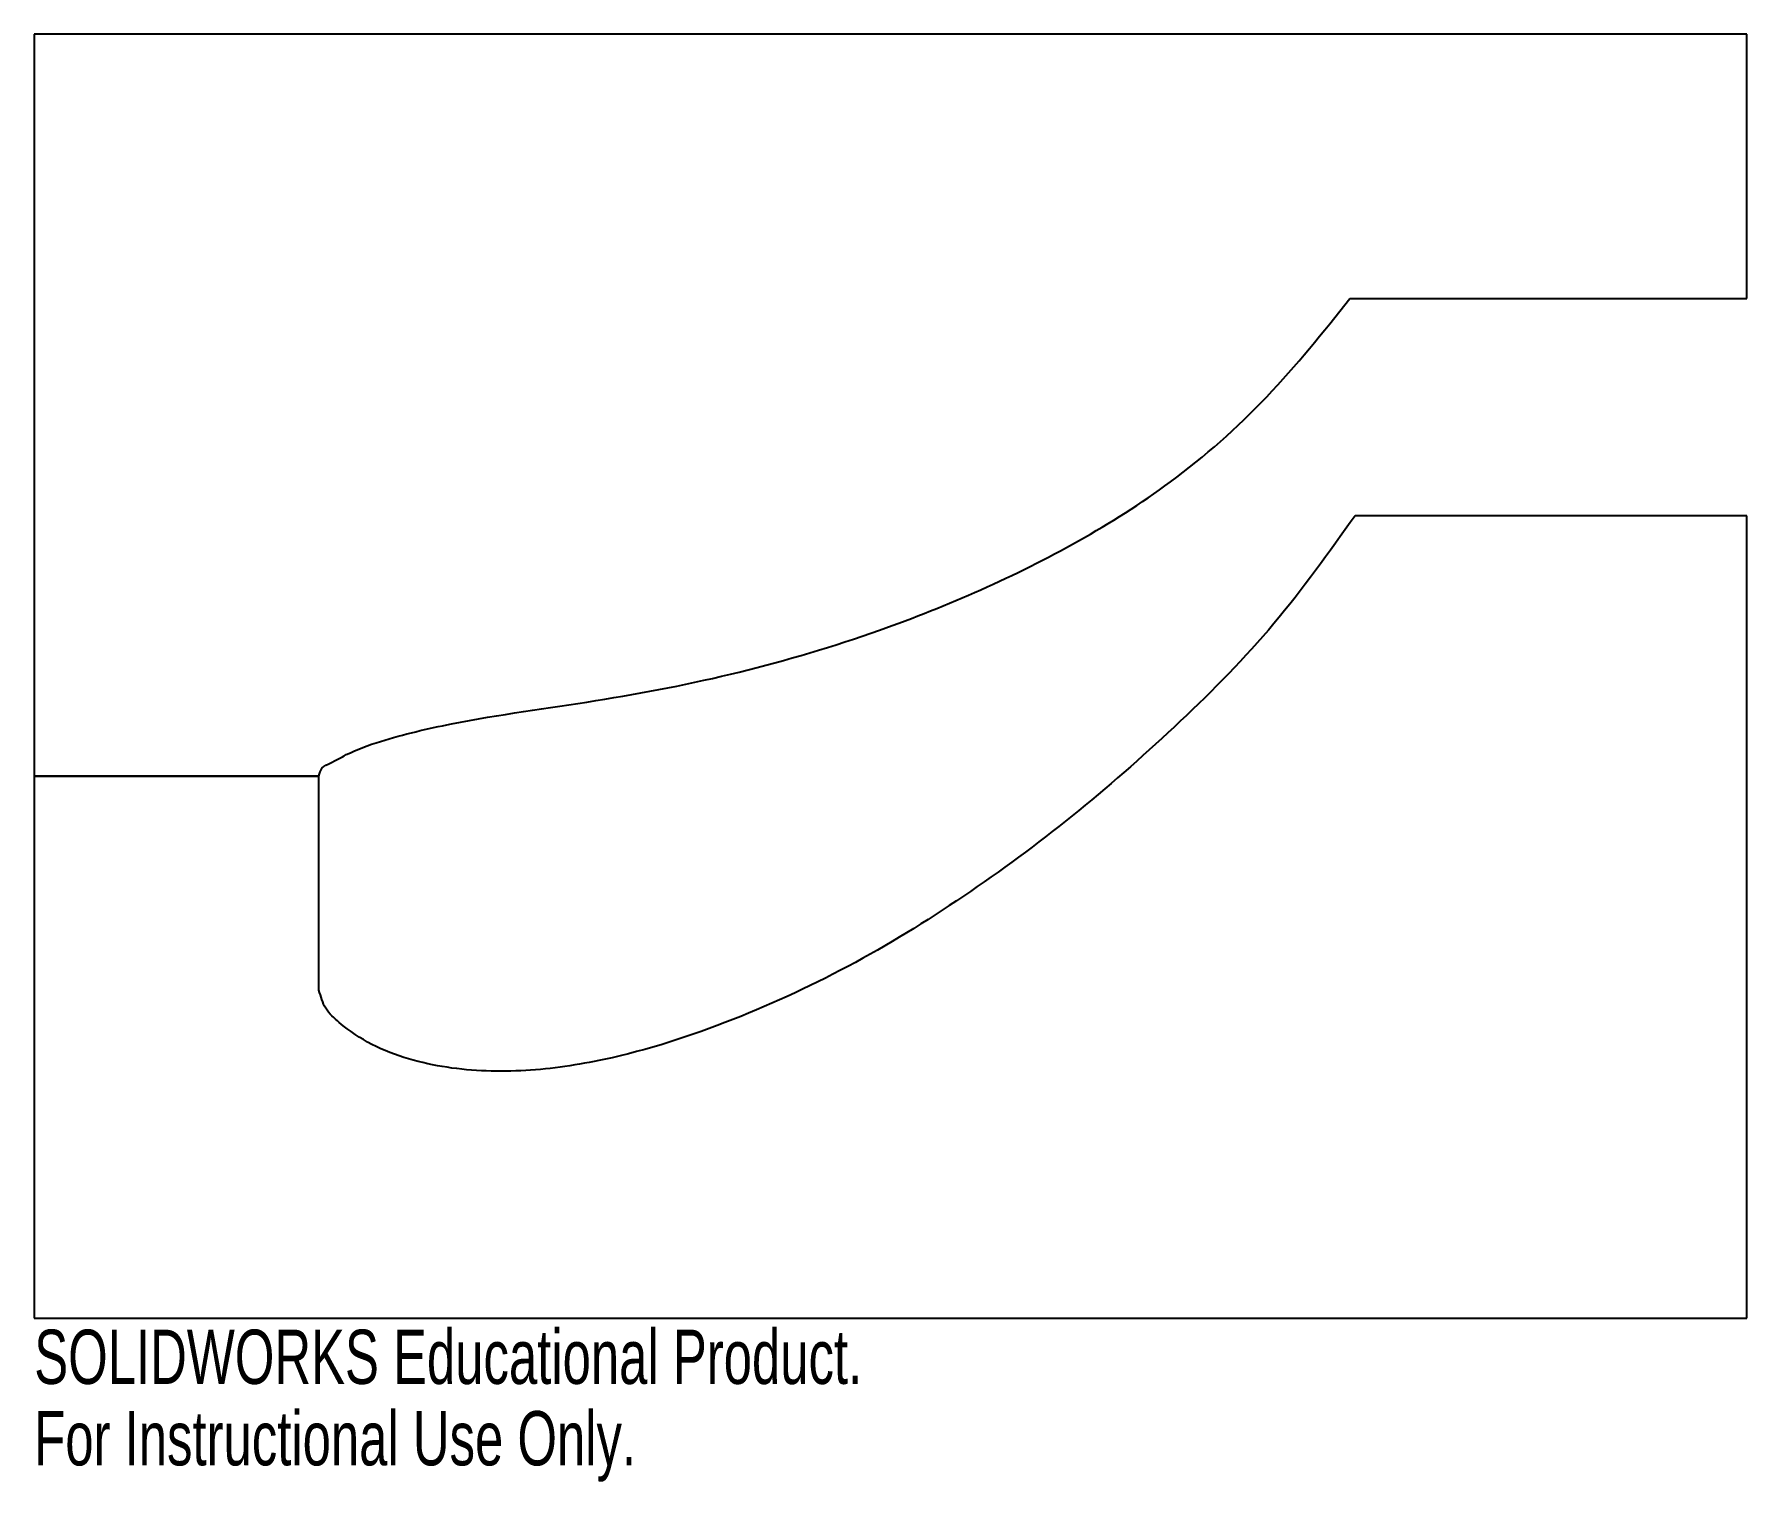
# Model space of a CAD drawing. Header units: millimetres. Extents: x -25 to 127, y -44 to 85.
import ezdxf

# ---------------------------------------------------------------- set-up
doc = ezdxf.new("R2010")
doc.units = ezdxf.units.MM
doc.styles.add('SLDTEXTSTYLE0', font='TXT', dxfattribs={"width": 0.7})

msp = doc.modelspace()

# ---------------------------------------------------------------- linework, layer by layer
at = {"color": 7, "linetype": 'Continuous'}
for p, q in [((127.06, 85.09), (-25.34, 85.09)), ((-25.34, 85.09), (-25.34, 19.05)), ((127.06, 61.56), (127.06, 85.09)), ((91.75, 61.56), (127.06, 61.56)), ((127.06, 42.23), (92.2, 42.23)), ((127.06, -29.21), (127.06, 42.23)), ((-25.34, 19.05), (0, 19.05)), ((0, 19.05), (-25.34, 19.05)), ((-25.34, 19.05), (-25.34, -29.21)), ((0, 0), (0, 19.05)), ((-25.34, -29.21), (127.06, -29.21))]:
    msp.add_line(p, q, dxfattribs=at)
for points, knots in [([(0, 19.05), (0.07, 19.32), (0.21, 19.86), (1.27, 20.31), (2.87, 21.26), (6.5, 22.53), (13.88, 24.27), (24.67, 25.63), (37.45, 28.1), (48.89, 31.52), (58.96, 35.52), (67.67, 39.85), (76.41, 45.34), (84.59, 52.61), (89.36, 58.57), (91.75, 61.56)], [0, 0, 0, 0, 0.0074959, 0.0154505, 0.0310027, 0.0622678, 0.1247843, 0.2498659, 0.3749137, 0.4999571, 0.5933325, 0.6866948, 0.7800294, 0.8900109, 1, 1, 1, 1]), ([(92.2, 42.23), (89.87, 38.96), (85.22, 32.41), (76.74, 23.83), (67.72, 15.85), (58.06, 8.65), (47.85, 2.25), (36.93, -2.85), (27.03, -6.07), (18.42, -7.37), (12.53, -7.19), (7.95, -6.21), (4.64, -4.96), (2.24, -3.32), (0.47, -1.71), (0.16, -0.57), (0, 0)], [0, 0, 0, 0, 0.107156, 0.214374, 0.321609, 0.428841, 0.536055, 0.643263, 0.750407, 0.812912, 0.875358, 0.906612, 0.93785, 0.969025, 0.9846, 1, 1, 1, 1])]:
    msp.add_open_spline(points, degree=3, knots=knots, dxfattribs=at)

# ---------------------------------------------------------------- texts
at = {"color": 7, "linetype": 'Continuous', "char_height": 4.8336, "attachment_point": 1, "style": 'SLDTEXTSTYLE0'}
for s, insert in [('SOLIDWORKS Educational Product.', (-25.34, -30.23)), ('For Instructional Use Only.', (-25.34, -37.48))]:
    msp.add_mtext(s, dxfattribs=dict(at, insert=insert))

doc.saveas('drawing.dxf')
